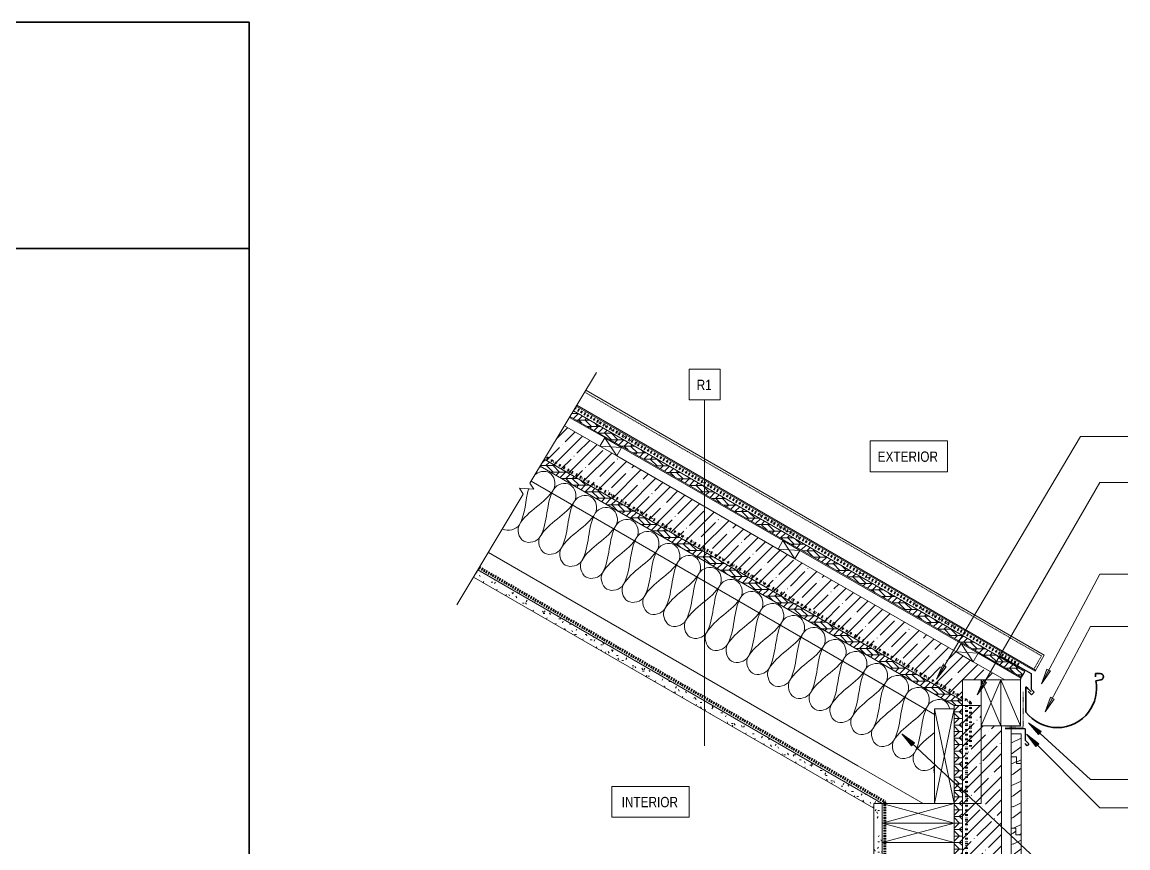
# Model space of a CAD drawing. Header units: millimetres. Extents: x 1380 to 25258, y -161 to 9352.
# Drawn here: x 5439 to 7588, y 3824 to 5428 of the extents above; entities that cross this region are included whole.
import ezdxf

# ---------------------------------------------------------------- set-up
doc = ezdxf.new("R2010")
doc.units = ezdxf.units.MM
for name, pattern in [('CMHC_Dash - Small', [2, 1, -1]), ('CMHC_Membrane001', [9, 3, -2, 0, -2, 0, -2]), ('CMHC_Membrane006', [5, 3, -2]), ('CMHC_Membrane007', [7, 3, -2, 0, -2])]:
    doc.linetypes.add(name, pattern=pattern)
for name, color, linetype, lineweight in [('A-ANNO-NOTE', 7, 'Continuous', 9), ('A-DETL-GENF', 7, 'Continuous', 18), ('A-DETL-GENF-HDLN', 7, 'CMHC_Dash - Small', 18), ('G-ANNO-TEXT', 7, 'Continuous', 9)]:
    doc.layers.add(name, color=color, linetype=linetype, lineweight=lineweight)
doc.layers.add('A-DETL', color=9, linetype='Continuous', lineweight=18, true_color=0x808080)
doc.styles.add('Arial Narrow', font='ARIALN.TTF', dxfattribs={"height": 100})
doc.styles.add('Arial Narrow_1', font='ARIALN.TTF', dxfattribs={"height": 2})
doc.styles.add('Arial Narrow_2', font='ARIALN.TTF', dxfattribs={"height": 20})

# ---------------------------------------------------------------- blocks, each defined once
blk = doc.blocks.new('CMHC-06_Plywood-Section - 13mm-9404696-SECTION - TYP EAVE _ WINDOW HEAD')
at = {"layer": 'A-DETL-GENF', "true_color": 0x808080}
h = blk.add_hatch(dxfattribs=at)
h.set_pattern_fill('FP_4', color=8, style=0, pattern_type=2)
h.set_pattern_definition([(210, (356.788, 5004.112), (6.3475, -10.994193), []), (165, (356.788, 5004.112), (-10.994535, -6.347698), [17.953, -17.953]), (255, (356.788, 5004.112), (-10.994535, -6.347698), [17.953, -17.953])])
h.paths.add_polyline_path([(0, 0), (0, -13), (1013.4, -13), (1013.7, 0), (1.1, 0)])
at = {"layer": 'A-DETL-GENF'}
for p, q in [((1013.7, 0), (0, 0)), ((0, 0), (0, -13)), ((0, -13), (1013.4, -13))]:
    blk.add_line(p, q, dxfattribs=at)
blk = doc.blocks.new('CMHC-07_Insulation_ Semi-Rigid-Section - 76mm-9404693-SECTION - TYP EAVE _ WINDOW HEAD')
at = {"layer": 'A-DETL-GENF', "true_color": 0x808080}
h = blk.add_hatch(dxfattribs=at)
h.set_pattern_fill('FP_5', color=8, style=0, pattern_type=2)
h.set_pattern_definition([(255, (348.418, 4907.112), (30.66814, -8.2175), []), (255, (328.976, 4895.886), (30.66814, -8.2175), [39.688, -7.938, 0.33528, -7.602])])
h.paths.add_polyline_path([(68.6, 0), (88.7, -34.8), (17.4, -76), (1005.7, -76), (1007, 0), (75, 0)])
blk = doc.blocks.new('CMHC-06_Wood I Joist-Side - 241mm-8262724-SECTION - TYP EAVE _ WINDOW HEAD')
at = {"layer": 'A-DETL-GENF'}
for p, q in [((40, -40), (869.4, -40)), ((40, -201), (866.6, -201))]:
    blk.add_line(p, q, dxfattribs=at)
blk = doc.blocks.new('CMHC-06_Plywood-Section - 16mm-8262790-SECTION - TYP EAVE _ WINDOW HEAD')
at = {"layer": 'A-DETL-GENF', "true_color": 0x808080}
h = blk.add_hatch(dxfattribs=at)
h.set_pattern_fill('FP_6', color=8, style=0, pattern_type=2)
h.set_pattern_definition([(210, (289.079, 4891.112), (6.3475, -10.994193), []), (165, (289.079, 4891.112), (-10.994535, -6.347698), [17.953, -17.953]), (255, (289.079, 4891.112), (-10.994535, -6.347698), [17.953, -17.953])])
h.paths.add_polyline_path([(4.6, -8), (9.2, -16), (947.6, -16), (947.9, 0), (18.5, 0)])
at = {"layer": 'A-DETL-GENF'}
for p, q in [((947.9, 0), (121.9, 0)), ((9.2, -16), (947.6, -16))]:
    blk.add_line(p, q, dxfattribs=at)
blk = doc.blocks.new('CMHC-07_Insulation_ Semi-Rigid-Section - 76mm-8262791-SECTION - TYP EAVE _ WINDOW HEAD')
at = {"layer": 'A-DETL-GENF', "true_color": 0x808080}
h = blk.add_hatch(dxfattribs=at)
h.set_pattern_fill('FP_8', color=8, style=0, pattern_type=2)
h.set_pattern_definition([(135, (4100.525, -2695.906), (-22.45064, -22.45064), []), (135, (4100.525, -2673.455), (-22.45064, -22.45064), [39.688, -7.938, 0.33528, -7.602])])
h.paths.add_polyline_path([(539.5, 76), (39.5, 76), (39.5, 36.8), (0, 36.8), (0, 0), (539.5, 0)])
at = {"layer": 'A-DETL-GENF'}
for p, q in [((539.5, 76), (516.8, 76)), ((539.5, 0), (539.5, 76))]:
    blk.add_line(p, q, dxfattribs=at)
blk = doc.blocks.new('CMHC-06_Wood Stud-Section - 38x140mm-4200795-SECTION - TYP EAVE _ WINDOW HEAD')
at = {"layer": 'A-DETL-GENF'}
for p, q in [((38, 140), (0, 0)), ((38, 0), (0, 140)), ((38, 0), (38, 140))]:
    blk.add_line(p, q, dxfattribs=at)
blk = doc.blocks.new('CMHC-09_Gypsum Wallboard-Section - 16mm-8842606-SECTION - TYP EAVE _ WINDOW HEAD')
at = {"layer": 'A-DETL-GENF', "true_color": 0x808080}
h = blk.add_hatch(dxfattribs=at)
h.set_pattern_fill('FP_9', color=8, style=0, pattern_type=2)
h.set_pattern_definition([(210, (244.623, 4656.112), (-30.115272, -29.118818), [3.353, -27.127, 3.353, -27.127, -162.56]), (210, (244.623, 4656.112), (-30.115272, -29.118818), [-60.96, 3.353, -57.607, 3.353, -27.127, -71.12]), (210, (244.623, 4656.112), (-30.115272, -29.118818), [-152.4, 3.353, -16.967, 3.353, -47.447]), (330, (233.965, 4644.092), (40.275272, -11.521182), [3.353, -27.127, 3.353, -27.127, -162.56]), (330, (233.965, 4644.092), (40.275272, -11.521182), [-60.96, 3.353, -57.607, 3.353, -27.127, -71.12]), (330, (233.965, 4644.092), (40.275272, -11.521182), [-152.4, 3.353, -16.967, 3.353, -47.447]), (90, (239.725, 4623.955), (-10.16, 40.64), [3.353, -27.127, 3.353, -27.127, -162.56]), (90, (239.725, 4623.955), (-10.16, 40.64), [-60.96, 3.353, -57.607, 3.353, -27.127, -71.12]), (90, (239.725, 4623.955), (-10.16, 40.64), [-152.4, 3.353, -16.967, 3.353, -47.447])])
h.paths.add_polyline_path([(9.2, 16), (13.9, 8), (0, 0), (907.6, 0), (907.9, 16), (21.7, 16)])
at = {"layer": 'A-DETL-GENF'}
for p, q in [((0, 0), (907.6, 0)), ((907.9, 16), (9.2, 16))]:
    blk.add_line(p, q, dxfattribs=at)
blk = doc.blocks.new('CMHC-09_Gypsum Wallboard-Section - 16mm-8212113-SECTION - TYP EAVE _ WINDOW HEAD')
at = {"layer": 'A-DETL-GENF', "true_color": 0x808080}
h = blk.add_hatch(dxfattribs=at)
h.set_pattern_fill('FP_11', color=8, style=0, pattern_type=2)
h.set_pattern_definition([(270, (-3560.999, 2539.906), (10.16, -40.64), [3.353, -27.127, 3.353, -27.127, -162.56]), (270, (-3560.999, 2539.906), (10.16, -40.64), [-60.96, 3.353, -57.607, 3.353, -27.127, -71.12]), (270, (-3560.999, 2539.906), (10.16, -40.64), [-152.4, 3.353, -16.967, 3.353, -47.447]), (30, (-3555.919, 2524.666), (30.115272, 29.118818), [3.353, -27.127, 3.353, -27.127, -162.56]), (30, (-3555.919, 2524.666), (30.115272, 29.118818), [-60.96, 3.353, -57.607, 3.353, -27.127, -71.12]), (30, (-3555.919, 2524.666), (30.115272, 29.118818), [-152.4, 3.353, -16.967, 3.353, -47.447]), (150, (-3535.599, 2519.586), (-40.275272, 11.521182), [3.353, -27.127, 3.353, -27.127, -162.56]), (150, (-3535.599, 2519.586), (-40.275272, 11.521182), [-60.96, 3.353, -57.607, 3.353, -27.127, -71.12]), (150, (-3535.599, 2519.586), (-40.275272, 11.521182), [-152.4, 3.353, -16.967, 3.353, -47.447])])
h.paths.add_polyline_path([(0, 0), (349, 0), (349, 16), (0, 16)])
at = {"layer": 'A-DETL-GENF'}
for p, q in [((349, 16), (0, 16)), ((0, 16), (0, 0)), ((0, 0), (311, 0)), ((349, 0), (349, 16))]:
    blk.add_line(p, q, dxfattribs=at)
blk = doc.blocks.new('CMHC-06_Wood Stud-Section - 38x140mm-V2-SECTION - TYP EAVE _ WINDOW HEAD')
at = {"layer": 'A-DETL-GENF'}
for p, q in [((38, 140), (0, 0)), ((38, 0), (0, 140)), ((38, 0), (38, 140)), ((0, 102), (0, 0)), ((0, 0), (38, 0))]:
    blk.add_line(p, q, dxfattribs=at)
blk = doc.blocks.new('CMHC-06_Plywood-Section - 16mm-8262789-SECTION - TYP EAVE _ WINDOW HEAD')
at = {"layer": 'A-DETL-GENF', "true_color": 0x808080}
h = blk.add_hatch(dxfattribs=at)
h.set_pattern_fill('FP_12', color=8, style=0, pattern_type=2)
h.set_pattern_definition([(270, (-3579.999, 2679.906), (12.695, 8e-16), []), (225, (-3579.999, 2679.906), (9e-16, -12.695395), [17.953, -17.953]), (315, (-3579.999, 2679.906), (0, -12.695395), [17.953, -17.953])])
h.paths.add_polyline_path([(0, -16), (520.5, -16), (520.5, 0), (0, 0)])
at = {"layer": 'A-DETL-GENF'}
for p, q in [((330, 0), (0, 0)), ((0, 0), (0, -16)), ((520.5, 0), (514, 0)), ((520.5, -16), (520.5, 0)), ((0, -16), (520.5, -16))]:
    blk.add_line(p, q, dxfattribs=at)
blk = doc.blocks.new('LGA-07_Standing Seam Roof-Side - Standard-9404694-SECTION - TYP EAVE _ WINDOW HEAD')
at = {"layer": 'A-DETL-GENF'}
for p, q in [((1030, 0), (0, 0)), ((1030, 0), (0, 0)), ((0, 0), (0, -36)), ((0, 0), (0, -36)), ((1029.9, -2), (0, -2)), ((0, -36), (1029.3, -36)), ((0, -36), (1029.3, -36))]:
    blk.add_line(p, q, dxfattribs=at)
at = {"layer": 'A-DETL-GENF-HDLN'}
for q in [(4, -2), (1029.4, -32)]:
    blk.add_line((4, -32), q, dxfattribs=at)
blk = doc.blocks.new('CMHC-06_Wood Stud-Section - 19x38mm-6583815-SECTION - TYP EAVE _ WINDOW HEAD')
at = {"layer": 'A-DETL-GENF'}
for p, q in [((38, 19), (0, 19)), ((0, 19), (0, 0)), ((38, 19), (0, 0)), ((38, 0), (0, 19)), ((0, 0), (38, 0)), ((38, 0), (38, 19))]:
    blk.add_line(p, q, dxfattribs=at)
blk = doc.blocks.new('CMHC-05_Gutter-Section - CMHC-05_Gutter-Section-8267364-SECTION - TYP EAVE _ WINDOW HEAD')
at = {"layer": 'A-DETL-GENF', "lineweight": 35}
for p, q in [((135.2, -25.2), (135.2, -19.2)), ((135.2, -19.2), (144.3, -19.2)), ((135.8, -33.3), (145.5, -31.4)), ((3.4, -48.2), (0, -44.8)), ((0, -44.8), (0, -94))]:
    blk.add_line(p, q, dxfattribs=at)
for centre, radius, start, end in [((144.3, -25.4), 6.2, 281.0574, 90), ((60.9, -48), 76.3, 322.9426, 11.0574), ((60.9, -48), 76.3, 217.0574, 322.9426)]:
    blk.add_arc(centre, radius, start, end, dxfattribs=at)
blk = doc.blocks.new('CMHC-06_Wood Stud-Section - 38x184mm-V3-SECTION - TYP EAVE _ WINDOW HEAD')
at = {"layer": 'A-DETL-GENF'}
for p, q in [((38, 184), (0, 184)), ((0, 184), (0, 0)), ((38, 184), (0, 0)), ((38, 0), (0, 184)), ((38, 0), (38, 184)), ((0, 0), (38, 0))]:
    blk.add_line(p, q, dxfattribs=at)
blk = doc.blocks.new('CMHC-07_Wood Siding Shiplap-Section - 152x19mm-V4-SECTION - TYP EAVE _ WINDOW HEAD')
at = {"layer": 'A-DETL-GENF', "true_color": 0x808080}
h = blk.add_hatch(dxfattribs=at)
h.set_pattern_fill('FP_14', color=8, style=0, pattern_type=2)
h.set_pattern_definition([(216.87, (-2773.979, -3667.389), (126.948849, 84.633227), [21.158, -190.424]), (206.565, (-2748.589, -3680.084), (-42.31628, -42.31576), [47.311, -47.311]), (198.435, (-2748.589, -3701.242), (-84.632315, -42.316727), [26.763, -107.053])])
h.paths.add_polyline_path([(9, 0), (19, 0), (19, 139), (9, 139), (9, 152), (0, 152), (0, 13), (9, 13)])
at = {"layer": 'A-DETL-GENF'}
for p, q in [((0, 152), (0, 13)), ((19, 0), (19, 139)), ((0, 13), (9, 13)), ((9, 13), (9, 0)), ((9, 0), (19, 0))]:
    blk.add_line(p, q, dxfattribs=at)
blk = doc.blocks.new('CMHC-07_Wood Siding Shiplap-Section - 152x19mm-V5-SECTION - TYP EAVE _ WINDOW HEAD')
at = {"layer": 'A-DETL-GENF', "true_color": 0x808080}
h = blk.add_hatch(dxfattribs=at)
h.set_pattern_fill('FP_15', color=8, style=0, pattern_type=2)
h.set_pattern_definition([(216.87, (-2773.979, -3806.389), (126.948849, 84.633227), [21.158, -190.424]), (206.565, (-2748.589, -3819.084), (-42.31628, -42.31576), [47.311, -47.311]), (198.435, (-2748.589, -3840.242), (-84.632315, -42.316727), [26.763, -107.053])])
h.paths.add_polyline_path([(19, 0), (19, 139), (10, 139), (10, 152), (0, 152), (0, 13), (9, 13), (9, 0)])
at = {"layer": 'A-DETL-GENF'}
for p, q in [((0, 152), (0, 13)), ((19, 0), (19, 139)), ((0, 13), (9, 13)), ((9, 13), (9, 0)), ((9, 0), (19, 0))]:
    blk.add_line(p, q, dxfattribs=at)
blk = doc.blocks.new('CMHC-06_Shim-Section - Typical-9404695-SECTION - TYP EAVE _ WINDOW HEAD')
at = {"layer": 'A-DETL-GENF'}
for p, q in [((38, 89), (0, 89)), ((38, 0), (0, 89)), ((38, 0), (38, 89)), ((0, 0), (38, 0))]:
    blk.add_line(p, q, dxfattribs=at)
blk = doc.blocks.new('CMHC-01_Break Line - Typical-9404787-SECTION - TYP EAVE _ WINDOW HEAD')
at = {"layer": 'A-DETL-GENF'}
for p, q in [((-263.2, 0), (-12.5, 0)), ((-12.5, 0), (-6.2, 12.5)), ((-6.2, 12.5), (6.3, -12.5)), ((6.3, -12.5), (12.5, 0)), ((12.5, 0), (263.2, 0))]:
    blk.add_line(p, q, dxfattribs=at)
blk = doc.blocks.new('CMHC-06_Wood Stud-Section - 38x89mm-4152890-SECTION - TYP EAVE _ WINDOW HEAD')
at = {"layer": 'A-DETL-GENF'}
for p, q in [((38, 89), (0, 89)), ((0, 89), (0, 0)), ((38, 89), (0, 0)), ((38, 0), (0, 89)), ((38, 0), (38, 89)), ((0, 0), (38, 0))]:
    blk.add_line(p, q, dxfattribs=at)
blk = doc.blocks.new('CMHC_Note - Location Label - Interior-5292432-SECTION - TYP EAVE _ WINDOW HEAD')
at = {"layer": 'A-ANNO-NOTE'}
for p, q in [((7.5, 3), (-7.5, 3)), ((-7.5, 3), (-7.5, -3)), ((-7.5, -3), (7.5, -3))]:
    blk.add_line(p, q, dxfattribs=at)
at = {"layer": 'A-ANNO-NOTE', "insert": (-5.62, 0.95), "char_height": 2, "width": 13.4683, "attachment_point": 1, "style": 'Arial Narrow_1', "bg_fill": 3, "box_fill_scale": 1.25, "bg_fill_color": 256, "bg_fill_true_color": 13158600, "bg_fill_transparency": 0}
blk.add_mtext('INTERIOR', dxfattribs=at)
at = {"layer": 'A-ANNO-NOTE'}
blk.add_line((7.5, -3), (7.5, 3), dxfattribs=at)
blk = doc.blocks.new('CMHC_Tag - Assembly _Drafting_ - Roof Tag-8645245-SECTION - TYP EAVE _ WINDOW HEAD')
at = {"layer": 'A-ANNO-NOTE'}
for p, q in [((3, 3), (-3, 3)), ((-3, 3), (-3, -3)), ((3, -3), (3, 3)), ((-3, -3), (3, -3))]:
    blk.add_line(p, q, dxfattribs=at)
blk = doc.blocks.new('CMHC_Note - Location Label - Exterior-5292430-SECTION - TYP EAVE _ WINDOW HEAD')
at = {"layer": 'A-ANNO-NOTE'}
for p, q in [((7.5, 3), (-7.5, 3)), ((-7.5, 3), (-7.5, -3)), ((-7.5, -3), (7.5, -3))]:
    blk.add_line(p, q, dxfattribs=at)
at = {"layer": 'A-ANNO-NOTE', "insert": (-6.05, 0.95), "char_height": 2, "width": 14.5105, "attachment_point": 1, "style": 'Arial Narrow_1', "bg_fill": 3, "box_fill_scale": 1.25, "bg_fill_color": 256, "bg_fill_true_color": 13158600, "bg_fill_transparency": 0}
blk.add_mtext('EXTERIOR', dxfattribs=at)
at = {"layer": 'A-ANNO-NOTE'}
blk.add_line((7.5, -3), (7.5, 3), dxfattribs=at)

msp = doc.modelspace()

# ---------------------------------------------------------------- hatches: boundary and pattern name
at = {"layer": 'A-DETL-GENF', "true_color": 0x808080}
h = msp.add_hatch(dxfattribs=at)
h.set_pattern_fill('FP_16', color=8, style=0, pattern_type=2)
h.set_pattern_definition([(216.87, (4587.3725, 42.316), (126.948849, 84.633227), [21.158, -190.424]), (206.565, (4612.762, 29.621), (-42.31628, -42.31576), [47.311, -47.311]), (198.435, (4612.762, 8.463), (-84.632315, -42.316727), [26.763, -107.053])])
h.paths.add_polyline_path([(7380.4, 3987.7), (7380.4, 4045.5), (7361.4, 4045.5), (7361.4, 4000.7), (7371.4, 4000.7), (7371.4, 3987.7)])
at = {"layer": 'G-ANNO-TEXT'}
for points in [[(7216.2, 4151.7), (7234.9, 4175.4), (7228.2, 4179.5)], [(7420.2, 4142.8), (7437.8, 4167.5), (7430.8, 4171.2)], [(7295.1, 4120.8), (7313.5, 4144.8), (7306.6, 4148.7)], [(7427.3, 4088.2), (7444.9, 4112.8), (7437.9, 4116.5)], [(7395.1, 4067), (7414.5, 4043.8), (7419.8, 4049.6)], [(7148.4, 4045.6), (7167.7, 4022.3), (7173, 4028.1)]]:
    msp.add_hatch(color=256, dxfattribs=at).paths.add_polyline_path(points)
at = {"layer": 'G-ANNO-TEXT', "true_color": 0xff0000}
msp.add_hatch(color=1, dxfattribs=at).paths.add_polyline_path([(7390.8, 4044.6), (7409.1, 4020.5), (7414.7, 4026.1)])

# ---------------------------------------------------------------- linework, layer by layer
at = {"layer": 'A-ANNO-NOTE'}
msp.add_line((6765.3, 4021.9), (6765.3, 4694.1), dxfattribs=at)
at = {"layer": 'A-DETL', "color": 7, "lineweight": 35}
for p, q in [((1380, 5428.5), (5880, 5428.5)), ((5880, 5428.5), (5880, 2760.6)), ((1380, 4988.5), (5880, 4988.5)), ((7393.4, 4133.4), (7399.9, 4126.8))]:
    msp.add_line(p, q, dxfattribs=at)
at = {"layer": 'A-DETL', "color": 5, "linetype": 'CMHC_Membrane007', "lineweight": 70, "true_color": 0x0000ff}
msp.add_line((7376.1, 4180.1), (6514.4, 4677.6), dxfattribs=at)
at = {"layer": 'A-DETL', "color": 7}
for p, q in [((6492.8, 4644.1), (6561.6, 4604.4)), ((6571.1, 4620.9), (6502.6, 4660.4)), ((6917.5, 4420.9), (6604, 4601.9)), ((6594.5, 4585.4), (6908, 4404.4)), ((6940.9, 4385.4), (7254.4, 4204.4)), ((7263.9, 4220.9), (6950.4, 4401.9)), ((7380.6, 4153.5), (7296.8, 4201.9)), ((7287.3, 4185.4), (7348.7, 4150)), ((7250.4, 4100.5), (7160.7, 4152.3)), ((7303.2, 4150), (7266.4, 4150)), ((7266.4, 4150), (7266.4, 4100.5)), ((7378.6, 4150), (7380.6, 4153.5)), ((7143.7, 4122.8), (7160.7, 4113)), ((7212.4, 4083.2), (7160.7, 4113)), ((7266.4, 4100.5), (7303.2, 4100.5)), ((7342.4, 4061), (7342.4, 3583.7)), ((7361.4, 4045.5), (7361.4, 4061)), ((7380.4, 4045.5), (7361.4, 4045.5)), ((7361.4, 4045.5), (7361.4, 4000.7)), ((7380.4, 3987.7), (7380.4, 4045.5)), ((7361.4, 4000.7), (7371.4, 4000.7)), ((7371.4, 4000.7), (7371.4, 3987.7)), ((7190.4, 3910), (7063.2, 3983.4)), ((7371.4, 3987.7), (7380.4, 3987.7))]:
    msp.add_line(p, q, dxfattribs=at)
at = {"layer": 'A-DETL', "color": 190, "linetype": 'CMHC_Membrane001', "lineweight": 70, "true_color": 0x8000ff}
for p, q in [((7282.2, 4106.4), (6456.2, 4583.2)), ((7282.2, 4106.4), (7282.2, 4020.7)), ((7274.4, 4100.5), (7274.4, 3646.8))]:
    msp.add_line(p, q, dxfattribs=at)
at = {"layer": 'A-DETL', "color": 96, "linetype": 'CMHC_Membrane006', "lineweight": 70, "true_color": 0x008000}
for p, q in [((6327.2, 4368.5), (7115.9, 3913.2)), ((7115.9, 3913.2), (7115.9, 3563.5))]:
    msp.add_line(p, q, dxfattribs=at)
at = {"layer": 'A-DETL', "color": 7, "lineweight": 25}
for p, q in [((7339.3, 4197.1), (7399.9, 4162.8)), ((7399.9, 4162.8), (7399.9, 4132.2)), ((7400.7, 4121.3), (7394.3, 4127.6)), ((7399.9, 4132.2), (7405.8, 4126.4)), ((7405.8, 4126.4), (7400.7, 4121.3)), ((7388.1, 4054.8), (7349.3, 4054.8)), ((7388.1, 4054.8), (7388.1, 4033.3)), ((7388.1, 4033.3), (7395.8, 4025.6)), ((7392.5, 4022.3), (7388.1, 4026.8)), ((7395.8, 4025.6), (7392.5, 4022.3))]:
    msp.add_line(p, q, dxfattribs=at)
at = {"layer": 'A-DETL', "color": 7, "linetype": 'CMHC_Dash - Small'}
for p, q in [((7384.3, 4058.2), (7384.3, 4128.2)), ((7349.3, 4058.2), (7384.3, 4058.2))]:
    msp.add_line(p, q, dxfattribs=at)
at = {"layer": 'A-DETL'}
for p in [(7303.2, 4061), (7266.4, 3910)]:
    msp.add_line(p, (7303.2, 3910), dxfattribs=at)
for points, knots in [([(6472.1, 4521), (6477.6, 4530.5), (6470.3, 4561.1), (6441.8, 4555), (6434.8, 4548.2)], [0, 0, 0, 0, 1.414214, 2.620822, 2.620822, 2.620822, 2.620822]), ([(7241.8, 4094), (7240.3, 4100.4), (7229.9, 4117.9), (7205.1, 4110.5), (7199.6, 4101)], [0.672098, 0.672098, 0.672098, 0.672098, 1.414214, 2.828427, 2.828427, 2.828427, 2.828427]), ([(7212.6, 3983.7), (7206.4, 3975.1), (7175.3, 3966.7), (7167.6, 3998.9), (7173.1, 4008.5)], [0.072427, 0.072427, 0.072427, 0.072427, 1.414214, 2.828427, 2.828427, 2.828427, 2.828427])]:
    msp.add_open_spline(points, degree=3, knots=knots, dxfattribs=at)
for points in [[(6427.8, 4536.5), (6427.2, 4535.1), (6426.6, 4533.6), (6426.1, 4532.1)], [(6512.5, 4497.6), (6518, 4507.1), (6510.1, 4540.2), (6477.6, 4530.5), (6472.1, 4521)], [(6423, 4521.7), (6417.1, 4498.3), (6417.2, 4472.5), (6405.2, 4451.8)], [(6405.2, 4451.8), (6421.3, 4479.6), (6456.1, 4493.2), (6472.1, 4521)], [(6472.1, 4521), (6456.1, 4493.2), (6461.7, 4456.2), (6445.6, 4428.5)], [(6445.6, 4428.5), (6461.7, 4456.2), (6496.5, 4469.8), (6512.5, 4497.6)], [(6512.5, 4497.6), (6496.5, 4469.8), (6502.1, 4432.9), (6486.1, 4405.1)], [(6552.9, 4474.3), (6558.4, 4483.8), (6550.6, 4516.8), (6518, 4507.1), (6512.5, 4497.6)], [(6486.1, 4405.1), (6502.1, 4432.9), (6536.9, 4446.5), (6552.9, 4474.3)], [(6552.9, 4474.3), (6536.9, 4446.5), (6542.5, 4409.6), (6526.5, 4381.8)], [(6593.3, 4451), (6598.8, 4460.5), (6591, 4493.5), (6558.4, 4483.8), (6552.9, 4474.3)], [(6405.2, 4451.8), (6399.7, 4442.3), (6382.9, 4437.8), (6373.4, 4443.3)], [(6445.6, 4428.5), (6440.1, 4418.9), (6407.6, 4409.2), (6399.7, 4442.3), (6405.2, 4451.8)], [(6526.5, 4381.8), (6542.5, 4409.6), (6577.3, 4423.2), (6593.3, 4451)], [(6593.3, 4451), (6577.3, 4423.2), (6582.9, 4386.2), (6566.9, 4358.5)], [(6633.8, 4427.6), (6639.3, 4437.1), (6631.4, 4470.2), (6598.8, 4460.5), (6593.3, 4451)], [(6486.1, 4405.1), (6480.6, 4395.6), (6448, 4385.9), (6440.1, 4418.9), (6445.6, 4428.5)], [(6674.2, 4404.3), (6679.7, 4413.8), (6671.8, 4446.8), (6639.3, 4437.1), (6633.8, 4427.6)], [(6566.9, 4358.5), (6582.9, 4386.2), (6617.7, 4399.8), (6633.8, 4427.6)], [(6633.8, 4427.6), (6617.7, 4399.8), (6623.3, 4362.9), (6607.3, 4335.1)], [(6714.6, 4381), (6720.1, 4390.5), (6712.2, 4423.5), (6679.7, 4413.8), (6674.2, 4404.3)], [(6526.5, 4381.8), (6521, 4372.3), (6488.4, 4362.6), (6480.6, 4395.6), (6486.1, 4405.1)], [(6607.3, 4335.1), (6623.3, 4362.9), (6658.1, 4376.5), (6674.2, 4404.3)], [(6674.2, 4404.3), (6658.1, 4376.5), (6663.8, 4339.6), (6647.7, 4311.8)], [(6755, 4357.6), (6760.5, 4367.1), (6752.6, 4400.2), (6720.1, 4390.5), (6714.6, 4381)], [(6566.9, 4358.5), (6561.4, 4348.9), (6528.8, 4339.2), (6521, 4372.3), (6526.5, 4381.8)], [(6647.7, 4311.8), (6663.8, 4339.6), (6698.6, 4353.2), (6714.6, 4381)], [(6714.6, 4381), (6698.6, 4353.2), (6704.2, 4316.2), (6688.1, 4288.5)], [(6795.4, 4334.3), (6800.9, 4343.8), (6793, 4376.8), (6760.5, 4367.1), (6755, 4357.6)], [(6607.3, 4335.1), (6601.8, 4325.6), (6569.3, 4315.9), (6561.4, 4348.9), (6566.9, 4358.5)], [(6688.1, 4288.5), (6704.2, 4316.2), (6739, 4329.8), (6755, 4357.6)], [(6755, 4357.6), (6739, 4329.8), (6744.6, 4292.9), (6728.5, 4265.1)], [(6835.8, 4311), (6841.3, 4320.5), (6833.5, 4353.5), (6800.9, 4343.8), (6795.4, 4334.3)], [(6647.7, 4311.8), (6642.2, 4302.3), (6609.7, 4292.6), (6601.8, 4325.6), (6607.3, 4335.1)], [(6728.5, 4265.1), (6744.6, 4292.9), (6779.4, 4306.5), (6795.4, 4334.3)], [(6795.4, 4334.3), (6779.4, 4306.5), (6785, 4269.6), (6769, 4241.8)], [(6876.2, 4287.6), (6881.7, 4297.1), (6873.9, 4330.2), (6841.3, 4320.5), (6835.8, 4311)], [(6688.1, 4288.5), (6682.6, 4278.9), (6650.1, 4269.2), (6642.2, 4302.3), (6647.7, 4311.8)], [(6769, 4241.8), (6785, 4269.6), (6819.8, 4283.2), (6835.8, 4311)], [(6835.8, 4311), (6819.8, 4283.2), (6825.4, 4246.2), (6809.4, 4218.5)], [(6916.7, 4264.3), (6922.2, 4273.8), (6914.3, 4306.8), (6881.7, 4297.1), (6876.2, 4287.6)], [(6728.5, 4265.1), (6723, 4255.6), (6690.5, 4245.9), (6682.6, 4278.9), (6688.1, 4288.5)], [(6809.4, 4218.5), (6825.4, 4246.2), (6860.2, 4259.8), (6876.2, 4287.6)], [(6876.2, 4287.6), (6860.2, 4259.8), (6865.8, 4222.9), (6849.8, 4195.1)], [(6957.1, 4241), (6962.6, 4250.5), (6954.7, 4283.5), (6922.2, 4273.8), (6916.7, 4264.3)], [(6769, 4241.8), (6763.5, 4232.3), (6730.9, 4222.6), (6723, 4255.6), (6728.5, 4265.1)], [(6849.8, 4195.1), (6865.8, 4222.9), (6900.6, 4236.5), (6916.7, 4264.3)], [(6916.7, 4264.3), (6900.6, 4236.5), (6906.2, 4199.6), (6890.2, 4171.8)], [(6809.4, 4218.5), (6803.9, 4208.9), (6771.3, 4199.2), (6763.5, 4232.3), (6769, 4241.8)], [(6890.2, 4171.8), (6906.2, 4199.6), (6941, 4213.2), (6957.1, 4241)], [(6957.1, 4241), (6941, 4213.2), (6946.7, 4176.2), (6930.6, 4148.5)], [(6997.5, 4217.6), (7003, 4227.1), (6995.1, 4260.2), (6962.6, 4250.5), (6957.1, 4241)], [(6849.8, 4195.1), (6844.3, 4185.6), (6811.7, 4175.9), (6803.9, 4208.9), (6809.4, 4218.5)], [(6930.6, 4148.5), (6946.7, 4176.2), (6981.5, 4189.8), (6997.5, 4217.6)], [(6997.5, 4217.6), (6981.5, 4189.8), (6987.1, 4152.9), (6971, 4125.1)], [(7037.9, 4194.3), (7043.4, 4203.8), (7035.5, 4236.8), (7003, 4227.1), (6997.5, 4217.6)], [(6890.2, 4171.8), (6884.7, 4162.3), (6852.2, 4152.6), (6844.3, 4185.6), (6849.8, 4195.1)], [(6971, 4125.1), (6987.1, 4152.9), (7021.9, 4166.5), (7037.9, 4194.3)], [(7037.9, 4194.3), (7021.9, 4166.5), (7027.5, 4129.6), (7011.4, 4101.8)], [(7078.3, 4171), (7083.8, 4180.5), (7075.9, 4213.5), (7043.4, 4203.8), (7037.9, 4194.3)], [(6930.6, 4148.5), (6925.1, 4138.9), (6892.6, 4129.2), (6884.7, 4162.3), (6890.2, 4171.8)], [(7011.4, 4101.8), (7027.5, 4129.6), (7062.3, 4143.2), (7078.3, 4171)], [(7078.3, 4171), (7062.3, 4143.2), (7067.9, 4106.2), (7051.9, 4078.5)], [(7118.7, 4147.6), (7124.2, 4157.1), (7116.4, 4190.2), (7083.8, 4180.5), (7078.3, 4171)], [(6971, 4125.1), (6965.5, 4115.6), (6933, 4105.9), (6925.1, 4138.9), (6930.6, 4148.5)], [(7159.2, 4124.3), (7164.7, 4133.8), (7156.8, 4166.8), (7124.2, 4157.1), (7118.7, 4147.6)], [(7051.9, 4078.5), (7067.9, 4106.2), (7102.7, 4119.8), (7118.7, 4147.6)], [(7118.7, 4147.6), (7102.7, 4119.8), (7108.3, 4082.9), (7092.3, 4055.1)], [(7199.6, 4101), (7205.1, 4110.5), (7197.2, 4143.5), (7164.7, 4133.8), (7159.2, 4124.3)], [(7011.4, 4101.8), (7005.9, 4092.3), (6973.4, 4082.6), (6965.5, 4115.6), (6971, 4125.1)], [(7092.3, 4055.1), (7108.3, 4082.9), (7143.1, 4096.5), (7159.2, 4124.3)], [(7159.2, 4124.3), (7143.1, 4096.5), (7148.7, 4059.6), (7132.7, 4031.8)], [(7051.9, 4078.5), (7046.4, 4068.9), (7013.8, 4059.2), (7005.9, 4092.3), (7011.4, 4101.8)], [(7132.7, 4031.8), (7148.7, 4059.6), (7183.5, 4073.2), (7199.6, 4101)], [(7199.6, 4101), (7183.5, 4073.2), (7189.1, 4036.2), (7173.1, 4008.5)], [(7092.3, 4055.1), (7086.8, 4045.6), (7054.2, 4035.9), (7046.4, 4068.9), (7051.9, 4078.5)], [(7132.7, 4031.8), (7127.2, 4022.3), (7094.7, 4012.6), (7086.8, 4045.6), (7092.3, 4055.1)], [(7173.1, 4008.5), (7182.4, 4024.5), (7197.8, 4035.8), (7212.4, 4047.8)], [(7173.1, 4008.5), (7167.6, 3998.9), (7135.1, 3989.2), (7127.2, 4022.3), (7132.7, 4031.8)], [(7212.1, 3967.2), (7210.7, 3972.1), (7210.6, 3977.3), (7212, 3981.7)]]:
    msp.add_open_spline(points, degree=3, dxfattribs=at)
at = {"layer": 'G-ANNO-TEXT'}
for p, q in [((7496, 4623.2), (7588.1, 4623.2)), ((7295.1, 4120.8), (7533.4, 4533.5)), ((7533.4, 4533.5), (7588.1, 4533.5)), ((7420.2, 4142.8), (7533.4, 4355.6)), ((7533.4, 4355.6), (7588.1, 4355.6)), ((7427.3, 4088.2), (7515.4, 4253.6)), ((7515.4, 4253.6), (7588.1, 4253.6)), ((7228.2, 4179.5), (7216.2, 4151.7)), ((7216.2, 4151.7), (7234.9, 4175.4)), ((7234.9, 4175.4), (7228.2, 4179.5)), ((7430.8, 4171.2), (7420.2, 4142.8)), ((7437.8, 4167.5), (7430.8, 4171.2)), ((7306.6, 4148.7), (7295.1, 4120.8)), ((7313.5, 4144.8), (7306.6, 4148.7)), ((7420.2, 4142.8), (7437.8, 4167.5)), ((7295.1, 4120.8), (7313.5, 4144.8)), ((7437.9, 4116.5), (7427.3, 4088.2)), ((7427.3, 4088.2), (7444.9, 4112.8)), ((7444.9, 4112.8), (7437.9, 4116.5)), ((7395.1, 4067), (7414.5, 4043.8)), ((7419.8, 4049.6), (7395.1, 4067)), ((7395.1, 4067), (7515.4, 3956.4)), ((7148.4, 4045.6), (7167.7, 4022.3)), ((7173, 4028.1), (7148.4, 4045.6)), ((7148.4, 4045.6), (7438.5, 3775.2)), ((7414.5, 4043.8), (7419.8, 4049.6)), ((7167.7, 4022.3), (7173, 4028.1)), ((7515.4, 3956.4), (7588.1, 3956.4))]:
    msp.add_line(p, q, dxfattribs=at)
at = {"layer": 'G-ANNO-TEXT', "color": 1, "true_color": 0xff0000}
for p, q in [((7390.8, 4044.6), (7409.1, 4020.5)), ((7414.7, 4026.1), (7390.8, 4044.6)), ((7390.8, 4044.6), (7533.4, 3901.4)), ((7409.1, 4020.5), (7414.7, 4026.1)), ((7533.4, 3901.4), (7588.1, 3901.4))]:
    msp.add_line(p, q, dxfattribs=at)

# ---------------------------------------------------------------- block references
at = {"layer": 'A-DETL-GENF'}
for name, p, rotation in [('CMHC-01_Break Line - Typical-9404787-SECTION - TYP EAVE _ WINDOW HEAD', (6419.4, 4521.9), 58.99999999999991), ('CMHC-06_Plywood-Section - 13mm-9404696-SECTION - TYP EAVE _ WINDOW HEAD', (7381.5, 4155.3), 149.9999999999998), ('CMHC-07_Insulation_ Semi-Rigid-Section - 76mm-9404693-SECTION - TYP EAVE _ WINDOW HEAD', (7325.7, 4075.5), 149.9999999999998), ('CMHC-06_Wood Stud-Section - 19x38mm-6583815-SECTION - TYP EAVE _ WINDOW HEAD', (6561.6, 4604.4), 330.0000000000001), ('CMHC-06_Plywood-Section - 16mm-8262790-SECTION - TYP EAVE _ WINDOW HEAD', (7266.4, 4091.3), 149.9999999999998), ('CMHC-06_Wood I Joist-Side - 241mm-8262724-SECTION - TYP EAVE _ WINDOW HEAD', (7077.9, 3928.7), 149.9999999999999), ('CMHC-06_Wood Stud-Section - 19x38mm-6583815-SECTION - TYP EAVE _ WINDOW HEAD', (6908, 4404.4), 330.0000000000001), ('CMHC-09_Gypsum Wallboard-Section - 16mm-8842606-SECTION - TYP EAVE _ WINDOW HEAD', (7110.4, 3910), 149.9999999999997), ('CMHC-06_Wood Stud-Section - 19x38mm-6583815-SECTION - TYP EAVE _ WINDOW HEAD', (7254.4, 4204.4), 330.0000000000001), ('CMHC-06_Wood Stud-Section - 38x184mm-V3-SECTION - TYP EAVE _ WINDOW HEAD', (7250.4, 4094), 180), ('CMHC-06_Plywood-Section - 16mm-8262789-SECTION - TYP EAVE _ WINDOW HEAD', (7250.4, 3580), 89.99999999999991), ('CMHC-07_Insulation_ Semi-Rigid-Section - 76mm-8262791-SECTION - TYP EAVE _ WINDOW HEAD', (7266.4, 4100.5), 269.9999999999999), ('CMHC-09_Gypsum Wallboard-Section - 16mm-8212113-SECTION - TYP EAVE _ WINDOW HEAD', (7110.4, 3561), 89.99999999999991), ('CMHC-06_Wood Stud-Section - 38x140mm-V2-SECTION - TYP EAVE _ WINDOW HEAD', (7110.4, 3910), 269.9999999999997), ('CMHC-06_Wood Stud-Section - 38x140mm-4200795-SECTION - TYP EAVE _ WINDOW HEAD', (7110.4, 3872), 270)]:
    msp.add_blockref(name, p, dxfattribs=dict(at, rotation=rotation))
for name, p in [('CMHC-06_Wood Stud-Section - 38x89mm-4152890-SECTION - TYP EAVE _ WINDOW HEAD', (7303.2, 4061)), ('CMHC-06_Shim-Section - Typical-9404695-SECTION - TYP EAVE _ WINDOW HEAD', (7341.2, 4061)), ('CMHC-05_Gutter-Section - CMHC-05_Gutter-Section-8267364-SECTION - TYP EAVE _ WINDOW HEAD', (7390, 4181.6)), ('CMHC-07_Wood Siding Shiplap-Section - 152x19mm-V5-SECTION - TYP EAVE _ WINDOW HEAD', (7361.4, 3848.7)), ('CMHC-07_Wood Siding Shiplap-Section - 152x19mm-V4-SECTION - TYP EAVE _ WINDOW HEAD', (7361.4, 3709.7))]:
    msp.add_blockref(name, p, dxfattribs=at)

# ---------------------------------------------------------------- texts
at = {"layer": 'A-ANNO-NOTE', "insert": (6749.9, 4733.5), "char_height": 20, "width": 36.076, "attachment_point": 1, "style": 'Arial Narrow_2', "bg_fill": 3, "box_fill_scale": 1.25, "bg_fill_color": 256, "bg_fill_true_color": 13158600, "bg_fill_transparency": 0}
msp.add_mtext('R1', dxfattribs=at)
at = {"layer": 'G-ANNO-TEXT', "char_height": 100, "attachment_point": 1, "style": 'Arial Narrow', "bg_fill": 3, "box_fill_scale": 1.25, "bg_fill_color": 256, "bg_fill_true_color": 13158600, "bg_fill_transparency": 0}
for s, insert, width in [('AIR BARRIER, VAPOUR PERMEABLE', (3183.1, 4729.7), 2497.257), ('BUTYL TAPE TRANSITION MEMBRANE', (3183.1, 4385.8), 2633.543)]:
    msp.add_mtext(s, dxfattribs=dict(at, insert=insert, width=width))

# ---------------------------------------------------------------- next in the draw order: block references
at = {"layer": 'A-ANNO-NOTE', "xscale": 10, "yscale": 10, "zscale": 10}
for name, p in [('CMHC_Tag - Assembly _Drafting_ - Roof Tag-8645245-SECTION - TYP EAVE _ WINDOW HEAD', (6765.3, 4724.1)), ('CMHC_Note - Location Label - Interior-5292432-SECTION - TYP EAVE _ WINDOW HEAD', (6660.3, 3913.2))]:
    msp.add_blockref(name, p, dxfattribs=at)
at = {"layer": 'A-DETL-GENF', "rotation": 150.0000000000004}
msp.add_blockref('LGA-07_Standing Seam Roof-Side - Standard-9404694-SECTION - TYP EAVE _ WINDOW HEAD', (7407.6, 4167.1), dxfattribs=at)

# ---------------------------------------------------------------- next in the draw order: block references
at = {"layer": 'A-ANNO-NOTE', "xscale": 10, "yscale": 10, "zscale": 10}
msp.add_blockref('CMHC_Note - Location Label - Exterior-5292430-SECTION - TYP EAVE _ WINDOW HEAD', (7162.3, 4584.5), dxfattribs=at)

# ---------------------------------------------------------------- next in the draw order: linework, layer by layer
at = {"layer": 'G-ANNO-TEXT'}
msp.add_line((7216.2, 4151.7), (7496, 4623.2), dxfattribs=at)

doc.saveas('drawing.dxf')
